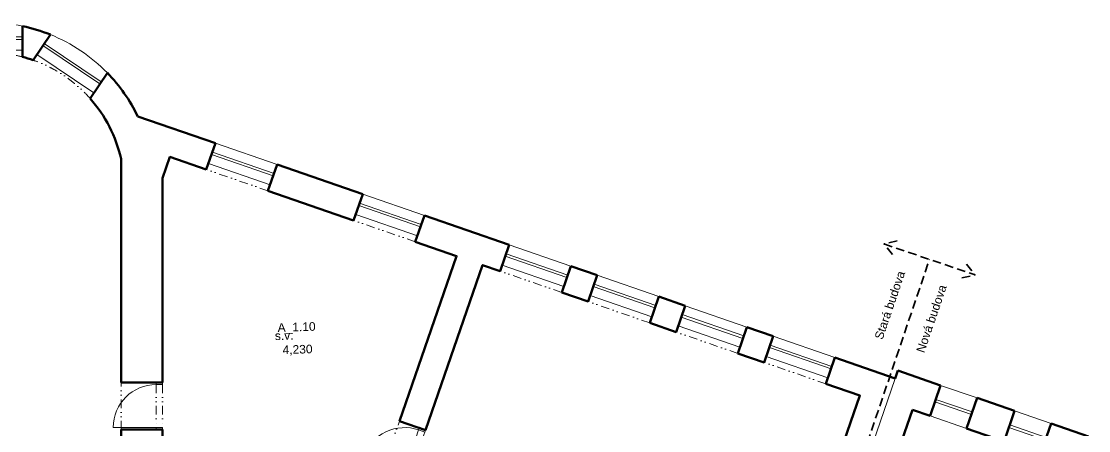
# Model space of a CAD drawing. Header units: millimetres. Extents: x 89194 to 559352, y -753138 to -204019.
# Drawn here: x 331837 to 356696, y -399467 to -389922 of the extents above; entities that cross this region are included whole.
import ezdxf

# ---------------------------------------------------------------- set-up
doc = ezdxf.new("R2010")
doc.units = ezdxf.units.MM
doc.header["$LTSCALE"] = 400
doc.linetypes.add('DIVIDE', pattern=[1.25, 0.5, -0.25, 0, -0.25, 0, -0.25])
doc.linetypes.add('ČÁRKOVANÁ', pattern=[0.75, 0.5, -0.25])
for name, color, linetype, lineweight in [('RG_dveře', 3, 'Continuous', 9), ('RG_koty', 7, 'Continuous', 9), ('RG_okna', 3, 'Continuous', 9), ('RG_popisy', 11, 'Continuous', 9), ('RG_rozhraní mater', 51, 'Continuous', 9), ('RG_zdivo stávající', 30, 'Continuous', 50), ('RG_čerch 2', 6, 'DIVIDE', 9)]:
    doc.layers.add(name, color=color, linetype=linetype, lineweight=lineweight)
doc.styles.add('Arial 100', font='Arial.ttf', dxfattribs={"height": 100})
doc.styles.add('Arial 250', font='Arial Bold.ttf', dxfattribs={"height": 250})

# ---------------------------------------------------------------- blocks, each defined once
blk = doc.blocks.new('900_1300_1640')
at = {"layer": 'RG_okna'}
for points in [[(139718, -7536), (140618, -7536)], [(139718, -7881), (140618, -7881)], [(139718, -7941), (140618, -7941)], [(139718, -8286), (140618, -8286)]]:
    blk.add_lwpolyline(points, dxfattribs=at)
at = {"layer": 'RG_zdivo stávající'}
for points in [[(139718, -8286), (139718, -7536)], [(140618, -7536), (140618, -8286)]]:
    blk.add_lwpolyline(points, dxfattribs=at)
blk = doc.blocks.new('1520_2900_900_3')
at = {"layer": 'RG_okna'}
for points in [[(93845, -104449), (95365, -104449)], [(93845, -104669), (95365, -104669)], [(93845, -104729), (95365, -104729)], [(93845, -104949), (95365, -104949)]]:
    blk.add_lwpolyline(points, dxfattribs=at)
at = {"layer": 'RG_zdivo stávající'}
for points in [[(93845, -104299), (93845, -104949)], [(95365, -104299), (95365, -104949)]]:
    blk.add_lwpolyline(points, dxfattribs=at)
at = {"layer": 'RG_čerch 2'}
blk.add_lwpolyline([(93845, -104299), (95365, -104299)], dxfattribs=at)
blk = doc.blocks.new('okno_oblouk')
at = {"layer": 'RG_okna'}
for points in [[(109066, -107732), (110666, -107732)], [(109066, -107985), (110666, -107985)], [(109066, -108045), (110666, -108045)]]:
    blk.add_lwpolyline(points, dxfattribs=at)
blk.add_arc((109866, -104509), 3871, 258.0738, 281.9262, dxfattribs=at)
at = {"layer": 'RG_zdivo stávající'}
for points in [[(109066, -107577), (109066, -108296)], [(110666, -107577), (110666, -108296)]]:
    blk.add_lwpolyline(points, dxfattribs=at)
at = {"layer": 'RG_čerch 2'}
blk.add_arc((109866, -104509), 3171, 255.3884, 284.6116, dxfattribs=at)
blk = doc.blocks.new('*U30')
blk.add_line((-350, -293), (-350, -1293))
for points in [[(-400, -143), (-350, -143), (-350, -293), (-400, -293)], [(700, -143), (650, -143), (650, -293), (700, -293)]]:
    blk.add_lwpolyline(points)
blk.add_arc((-350, -293), 1000, 270, 0)
at = {"layer": 'RG_zdivo stávající'}
for p, q in [((-400, -143), (-400, -293)), ((700, -143), (700, -293))]:
    blk.add_line(p, q, dxfattribs=at)
at = {"layer": 'RG_čerch 2'}
for p, q in [((650, -143), (-350, -143)), ((650, -293), (-350, -293))]:
    blk.add_line(p, q, dxfattribs=at)
blk = doc.blocks.new('rozdelovnik')
at = {"layer": 'RG_popisy', "linetype": 'ČÁRKOVANÁ', "lineweight": 35}
blk.add_line((348350, -333539), (352777, -320455), dxfattribs=at)
for points in [[(352027, -320021), (351715, -320096)], [(352027, -320021), (351715, -320096)], [(351715, -320096), (353839, -320815)], [(351917, -320345), (351715, -320096)], [(351715, -320096), (353839, -320815)], [(351917, -320345), (351715, -320096)], [(353637, -320566), (353839, -320815)], [(353637, -320566), (353839, -320815)], [(353527, -320889), (353839, -320815)], [(353527, -320889), (353839, -320815)], [(347600, -333105), (347289, -333180)], [(347600, -333105), (347289, -333180)], [(347289, -333180), (349412, -333899)], [(347491, -333429), (347289, -333180)], [(347289, -333180), (349412, -333899)], [(347491, -333429), (347289, -333180)], [(349210, -333650), (349412, -333899)], [(349210, -333650), (349412, -333899)], [(349101, -333973), (349412, -333899)], [(349101, -333973), (349412, -333899)]]:
    blk.add_lwpolyline(points, dxfattribs=at)
at = {"layer": 'RG_popisy', "char_height": 200, "attachment_point": 1, "rotation": 71.3085, "style": 'Arial 250'}
for s, insert in [('\\pi-250;{\\fArial|b0|i0|c238|p34;Stará budova}', (351572, -322041)), ('\\pi-250;{\\fArial|b0|i0|c238|p34;Nová budova}', (352544, -322349)), ('\\pi-250;{\\fArial|b0|i0|c238|p34;Stará budova}', (347850, -333042)), ('\\pi-250;{\\fArial|b0|i0|c238|p34;Nová budova}', (348822, -333351))]:
    blk.add_mtext(s, dxfattribs=dict(at, insert=insert))

msp = doc.modelspace()

# ---------------------------------------------------------------- linework, layer by layer
at = {"layer": 'RG_rozhraní mater'}
msp.add_line((352192.3, -398246.8), (349767.9, -405248.9), dxfattribs=at)
at = {"layer": 'RG_zdivo stávající'}
for p, q in [((352254.5, -398067.2), (352192.3, -398246.8)), ((352254.5, -398067.2), (353246.7, -398410.8)), ((354097.2, -398705.2), (354971.3, -399007.9)), ((352595, -398978.8), (351057.2, -403420.1)), ((352595, -398978.8), (353001.3, -399119.5)), ((353851.8, -399414), (354503.8, -399639.7)), ((355821.7, -399302.4), (356695.8, -399605))]:
    msp.add_line(p, q, dxfattribs=at)
for points in [[(332512.8, -390231.7, 0.0439206), (331863.5, -390033.7, 0.0439206)], [(332111.6, -390828.4, 0.0204506), (331863.5, -390752.7, 0.0204506)], [(334549.6, -392138, 0.0803934), (333840.6, -391124.4, 0.0698676)], [(334158.5, -398341.4), (334158.5, -393130.2, 0.1267224), (333439.4, -391721)]]:
    msp.add_lwpolyline(points, format="xyb", dxfattribs=at)
for points in [[(336357.6, -392764), (334549.6, -392138)], [(335127.2, -398341.4), (335127.2, -393578), (335297.9, -393084.9), (336145, -393378.2)], [(339787.8, -393951.7), (337794, -393261.3)], [(337581.3, -393875.5), (339575.2, -394565.9)], [(343199.1, -395132.9), (341224.2, -394449)], [(341011.5, -395063.3), (341975.3, -395397), (340643.7, -399243)], [(342986.5, -395747.1), (342580.1, -395606.4), (341248.5, -399452.4)], [(345249.7, -395842.9), (344635.5, -395630.2)], [(345037, -396457.1), (344422.8, -396244.4)], [(347300.2, -396552.9), (346686, -396340.2)], [(347087.6, -397167.1), (346473.3, -396954.4)], [(349350.8, -397262.9), (348736.6, -397050.2)], [(349138.1, -397877.1), (348523.9, -397664.4)], [(352192.3, -398246.8), (350787.1, -397760.2)], [(335127.2, -398341.4), (334158.5, -398341.4)], [(343392.6, -402734.6), (349251.3, -404763.2), (351368.2, -398649.3), (350574.5, -398374.4)], [(331811, -400910.2), (334158.5, -400910.2), (334158.5, -399441.4)], [(335127.2, -399441.4), (334158.5, -399441.4)], [(337671.5, -401072.3), (335127.2, -400191.4), (335127.2, -399441.4)], [(341248.5, -399452.4), (340643.7, -399243)]]:
    msp.add_lwpolyline(points, dxfattribs=at)
at = {"layer": 'RG_čerch 2'}
for points in [[(334158.5, -399441.4), (334158.5, -398341.4)], [(340283.8, -400282.4), (340643.7, -399243)]]:
    msp.add_lwpolyline(points, dxfattribs=at)

# ---------------------------------------------------------------- block references
at = {"layer": 'RG_dveře', "ltscale": 0.1, "xscale": -1}
for p, rotation in [((335269.8, -399041.4), 270.0000000000002), ((341154.2, -400160.5), 250.901589382182)]:
    msp.add_blockref('*U30', p, dxfattribs=dict(at, rotation=rotation))
at = {"layer": 'RG_okna'}
for name, p, rotation in [('okno_oblouk', (440929.1, -498330.1), 180), ('okno_oblouk', (363909.2, -541853.6), 146.0788985839595), ('1520_2900_900_3', (392135, -523139), 160.9015884292186), ('1520_2900_900_3', (395565.2, -524326.7), 160.9015884292186), ('1520_2900_900_3', (398976.5, -525507.9), 160.9015884292186), ('1520_2900_900_3', (401027.1, -526217.9), 160.9015884292186), ('1520_2900_900_3', (403077.6, -526927.9), 160.9015884292186), ('1520_2900_900_3', (405128.2, -527637.9), 160.9015884292186), ('900_1300_1640', (483413.9, -452249.6), 160.9015884288819), ('900_1300_1640', (485138.4, -452846.7), 160.9015884288819)]:
    msp.add_blockref(name, p, dxfattribs=dict(at, rotation=rotation))
at = {"layer": 'RG_popisy'}
msp.add_blockref('rozdelovnik', (211.4, -75017.9), dxfattribs=at)

# ---------------------------------------------------------------- texts
at = {"layer": 'RG_koty', "insert": (337865.3, -397437.2), "char_height": 200, "width": 12.645, "attachment_point": 5, "rotation": 1.90159, "style": 'Arial 100'}
msp.add_mtext('\\pxi-3,l4,qc,t4;s.v.^I4,230', dxfattribs=at)
at = {"layer": 'RG_popisy', "insert": (338052.3, -396956.7), "char_height": 200, "attachment_point": 1, "rotation": 1.90159, "style": 'Arial 250'}
msp.add_mtext('\\pxi-1.25,qc;{\\fArial|b0|i0|c238|p34;A_1.10}', dxfattribs=at)

doc.saveas('drawing.dxf')
